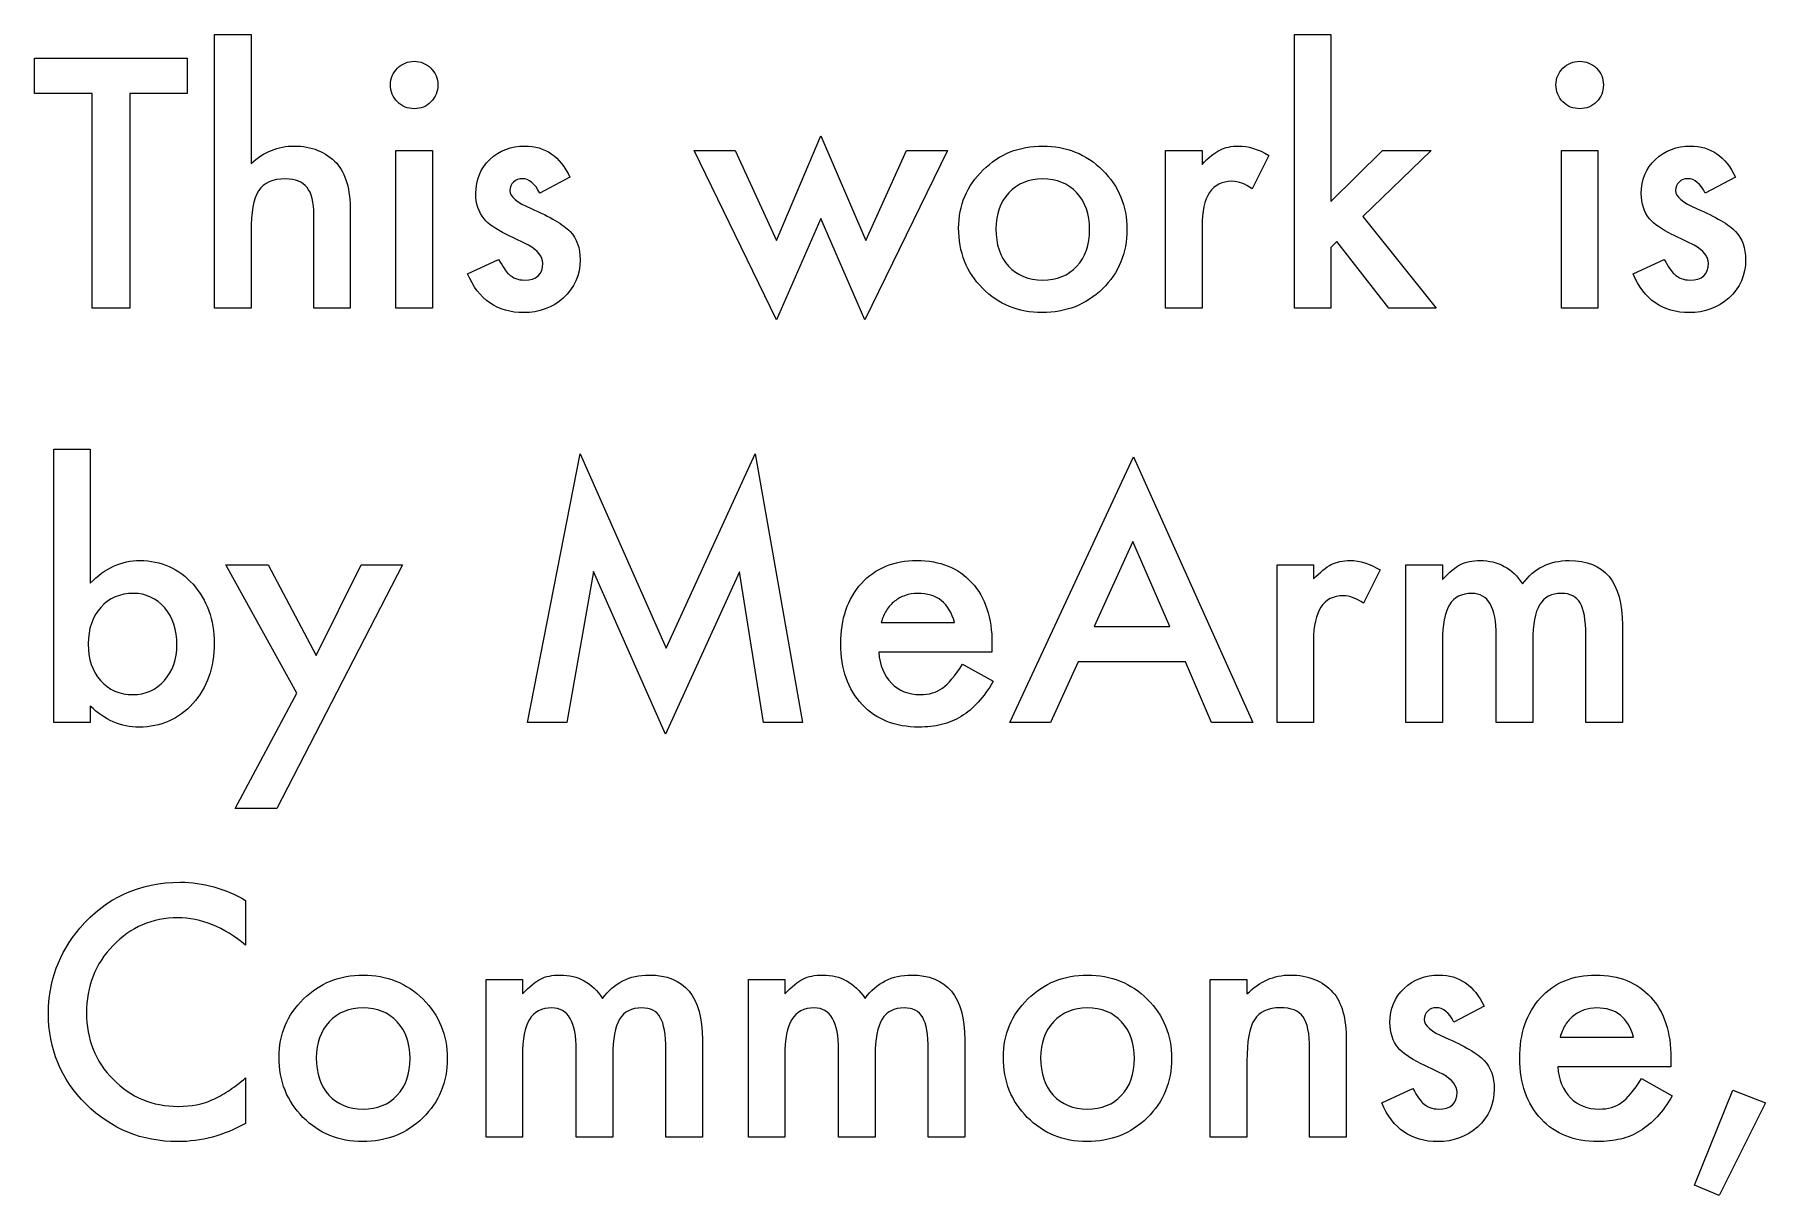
# Model space of a CAD drawing. Extents: x 6 to 931, y 6 to 506.
# Drawn here: x 530.1 to 613.5, y 449 to 505 of the extents above; entities that cross this region are included whole.
import ezdxf

# ---------------------------------------------------------------- set-up
doc = ezdxf.new("R2010")
doc.units = 0
doc.layers.add('MeArm1.0', color=7, linetype='CONTINUOUS')

msp = doc.modelspace()

# ---------------------------------------------------------------- linework, layer by layer
at = {"layer": 'MeArm1.0', "color": 7}
for points in [[(538.73724, 505.04434), (540.49506, 505.04434), (540.49506, 498.82559)], [(540.49506, 495.52872), (540.49506, 491.84903), (538.73724, 491.84903), (538.73724, 505.04434)], [(592.58881, 505.04434), (592.58881, 496.99747), (595.06537, 499.4584), (597.42474, 499.4584), (594.12006, 496.26309), (597.66693, 491.84903), (595.38568, 491.84903), (592.87006, 495.05997), (592.58881, 494.77872), (592.58881, 491.84903), (590.83099, 491.84903), (590.83099, 505.04434), (592.58881, 505.04434)], [(534.65131, 502.20059), (534.65131, 491.84903), (532.83099, 491.84903), (532.83099, 502.20059), (530.05756, 502.20059), (530.05756, 503.91153), (537.41693, 503.91153), (537.41693, 502.20059), (534.65131, 502.20059)], [(563.84662, 499.4584), (565.83881, 495.11465), (567.98724, 500.15372), (570.15131, 495.11465), (572.12006, 499.4584), (574.08881, 499.4584), (570.10443, 491.27872), (567.98724, 496.17715), (565.84662, 491.27872), (561.87006, 499.4584), (563.84662, 499.4584)], [(549.24506, 499.4584), (549.24506, 491.84903), (547.48724, 491.84903), (547.48724, 499.4584), (549.24506, 499.4584)], [(584.61224, 499.4584), (586.37006, 499.4584), (586.37006, 498.77872)], [(586.37006, 495.79434), (586.37006, 491.84903), (584.61224, 491.84903), (584.61224, 499.4584)], [(605.46381, 499.4584), (605.46381, 491.84903), (603.70599, 491.84903), (603.70599, 499.4584), (605.46381, 499.4584)], [(589.58881, 499.21622), (588.78412, 497.60684)], [(555.87787, 498.16153), (554.42474, 497.38809)], [(612.09662, 498.16153), (610.64349, 497.38809)], [(545.28412, 496.51309), (545.28412, 491.84903), (543.52631, 491.84903), (543.52631, 496.34903)], [(550.94037, 493.49747), (552.44037, 494.19278)], [(607.15912, 493.49747), (608.65912, 494.19278)], [(532.74506, 472.6459), (532.74506, 471.84903), (530.98724, 471.84903), (530.98724, 485.04434), (532.74506, 485.04434)], [(532.74506, 485.04434), (532.74506, 478.57559)], [(553.83881, 471.84903), (556.37787, 484.81778), (560.51849, 475.44278), (564.80756, 484.81778), (567.08881, 471.84903), (565.22162, 471.84903), (564.05756, 479.13028), (560.48724, 471.29434), (557.01849, 479.13809), (555.72162, 471.84903), (553.83881, 471.84903)], [(585.56537, 474.77872), (580.40131, 474.77872), (579.05756, 471.84903), (577.09662, 471.84903), (583.06537, 484.66934), (588.82318, 471.84903), (586.83099, 471.84903), (585.56537, 474.77872)], [(584.82318, 476.48965), (583.03412, 480.59122), (581.15912, 476.48965), (584.82318, 476.48965)], [(542.69818, 473.26309), (539.27631, 479.4584), (541.31537, 479.4584), (543.64349, 475.0834), (545.81537, 479.4584), (547.79974, 479.4584), (541.73724, 467.7084), (539.72943, 467.7084), (542.69818, 473.26309)], [(589.98724, 479.4584), (591.74506, 479.4584), (591.74506, 478.77872)], [(591.74506, 475.79434), (591.74506, 471.84903), (589.98724, 471.84903), (589.98724, 479.4584)], [(594.96381, 479.21622), (594.15912, 477.60684)], [(596.20599, 479.4584), (597.96381, 479.4584), (597.96381, 478.75528)], [(597.96381, 475.77872), (597.96381, 471.84903), (596.20599, 471.84903), (596.20599, 479.4584)], [(570.8933, 476.67715), (574.42455, 476.67715)], [(602.32318, 475.77872), (602.32318, 471.84903), (600.55756, 471.84903), (600.55756, 476.05215)], [(606.64349, 476.55215), (606.64349, 471.84903), (604.87787, 471.84903), (604.87787, 476.07559)], [(576.22943, 475.23965), (570.77631, 475.23965)], [(576.23724, 475.65372), (576.22924, 475.23965)], [(574.81537, 474.66934), (576.29974, 473.84122)], [(540.23724, 463.26309), (540.23724, 461.10684)], [(551.83099, 459.4584), (553.58881, 459.4584), (553.58881, 458.75528)], [(553.58881, 455.77872), (553.58881, 451.84903), (551.83099, 451.84903), (551.83099, 459.4584)], [(564.48724, 459.4584), (566.24506, 459.4584), (566.24506, 458.75528)], [(566.24506, 455.77872), (566.24506, 451.84903), (564.48724, 451.84903), (564.48724, 459.4584)], [(586.76849, 459.4584), (588.53412, 459.4584), (588.53412, 458.75528)], [(588.53412, 455.5209), (588.53412, 451.84903), (586.76849, 451.84903), (586.76849, 459.4584)], [(599.97162, 458.16153), (598.51849, 457.38809)], [(603.6433, 456.67715), (607.17455, 456.67715)], [(557.94818, 455.77872), (557.94818, 451.84903), (556.18256, 451.84903), (556.18256, 456.05215)], [(562.26849, 456.55215), (562.26849, 451.84903), (560.50287, 451.84903), (560.50287, 456.07559)], [(570.60443, 455.77872), (570.60443, 451.84903), (568.83881, 451.84903), (568.83881, 456.05215)], [(574.92474, 456.55215), (574.92474, 451.84903), (573.15912, 451.84903), (573.15912, 456.07559)], [(593.32318, 456.51309), (593.32318, 451.84903), (591.55756, 451.84903), (591.55756, 456.09903)], [(608.97943, 455.23965), (603.52631, 455.23965)], [(608.98724, 455.65372), (608.97924, 455.23965)], [(540.23724, 454.7084), (540.23724, 452.51309)], [(595.03412, 453.49747), (596.53412, 454.19278)], [(607.56537, 454.66934), (609.04974, 453.84122)], [(611.97943, 454.10684), (613.54193, 453.49747), (611.31537, 449.03653), (610.12787, 449.52872), (611.97943, 454.10684)]]:
    msp.add_lwpolyline(points, dxfattribs=at)
for points in [[(547.22162, 502.62247), (547.22162, 502.92975), (547.3336, 503.19537), (547.55756, 503.41934)], [(547.55756, 503.41934), (547.78151, 503.64329), (548.04974, 503.75527), (548.36224, 503.75528)], [(548.36224, 503.75528), (548.67995, 503.75527), (548.95078, 503.64329), (549.17474, 503.41934)], [(549.17474, 503.41934), (549.3987, 503.20058), (549.51068, 502.93235), (549.51068, 502.61465)], [(603.44037, 502.62247), (603.44037, 502.92975), (603.55235, 503.19537), (603.77631, 503.41934)], [(603.77631, 503.41934), (604.00026, 503.64329), (604.26849, 503.75527), (604.58099, 503.75528)], [(604.58099, 503.75528), (604.8987, 503.75527), (605.16953, 503.64329), (605.39349, 503.41934)], [(605.39349, 503.41934), (605.61745, 503.20058), (605.72943, 502.93235), (605.72943, 502.61465)], [(547.55756, 501.80215), (547.3336, 502.0261), (547.22162, 502.29954), (547.22162, 502.62247)], [(549.51068, 502.61465), (549.51068, 502.29694), (549.3987, 502.0261), (549.17474, 501.80215)], [(603.77631, 501.80215), (603.55235, 502.0261), (603.44037, 502.29954), (603.44037, 502.62247)], [(605.72943, 502.61465), (605.72943, 502.29694), (605.61745, 502.0261), (605.39349, 501.80215)], [(548.37006, 501.46622), (548.05235, 501.46621), (547.78151, 501.57819), (547.55756, 501.80215)], [(549.17474, 501.80215), (548.95599, 501.57819), (548.68776, 501.46621), (548.37006, 501.46622)], [(604.58881, 501.46622), (604.2711, 501.46621), (604.00026, 501.57819), (603.77631, 501.80215)], [(605.39349, 501.80215), (605.17474, 501.57819), (604.90651, 501.46621), (604.58881, 501.46622)], [(540.49506, 498.82559), (541.12005, 499.38808), (541.81016, 499.66933), (542.56537, 499.66934)], [(542.56537, 499.66934), (543.42474, 499.66933), (544.11224, 499.39069), (544.62787, 498.8334)], [(552.01849, 499.0209), (552.48203, 499.45319), (553.04453, 499.66933), (553.70599, 499.66934)], [(553.70599, 499.66934), (554.67995, 499.66933), (555.40391, 499.16673), (555.87787, 498.16153)], [(575.80756, 498.51309), (576.59401, 499.28392), (577.55234, 499.66933), (578.68256, 499.66934)], [(578.68256, 499.66934), (579.81797, 499.66933), (580.78151, 499.28131), (581.57318, 498.50528)], [(586.37006, 498.77872), (586.69297, 499.11725), (586.97943, 499.34902), (587.22943, 499.47403)], [(587.22943, 499.47403), (587.48464, 499.60423), (587.78672, 499.66933), (588.13568, 499.66934)], [(588.13568, 499.66934), (588.59922, 499.66933), (589.08359, 499.51829), (589.58881, 499.21622)], [(608.23724, 499.0209), (608.70078, 499.45319), (609.26328, 499.66933), (609.92474, 499.66934)], [(609.92474, 499.66934), (610.8987, 499.66933), (611.62266, 499.16673), (612.09662, 498.16153)], [(544.62787, 498.8334), (545.06536, 498.34902), (545.28411, 497.57559), (545.28412, 496.51309)], [(551.33881, 497.38028), (551.33881, 498.04173), (551.56537, 498.58861), (552.01849, 499.0209)], [(574.62787, 495.7084), (574.62787, 496.80736), (575.0211, 497.74225), (575.80756, 498.51309)], [(581.57318, 498.50528), (582.35442, 497.72923), (582.74505, 496.77611), (582.74506, 495.6459)], [(607.55756, 497.38028), (607.55756, 498.04173), (607.78412, 498.58861), (608.23724, 499.0209)], [(542.15912, 498.0834), (541.54453, 498.0834), (541.11224, 497.89329), (540.86224, 497.51309)], [(543.19818, 497.66934), (542.98463, 497.94538), (542.63828, 498.0834), (542.15912, 498.0834)], [(543.52631, 496.34903), (543.5263, 496.9584), (543.41693, 497.3985), (543.19818, 497.66934)], [(553.15912, 497.92715), (553.04453, 497.82298), (552.98724, 497.68757), (552.98724, 497.5209)], [(553.57318, 498.09122), (553.41172, 498.09121), (553.2737, 498.03652), (553.15912, 497.92715)], [(554.42474, 497.38809), (554.19557, 497.85684), (553.91172, 498.09121), (553.57318, 498.09122)], [(578.68256, 498.08345), (578.01068, 498.08345), (577.46641, 497.85949), (577.04974, 497.41158)], [(580.33099, 497.41158), (579.91432, 497.85949), (579.36484, 498.08345), (578.68256, 498.08345)], [(587.80756, 497.96622), (586.84922, 497.96621), (586.37005, 497.24225), (586.37006, 495.79434)], [(588.78412, 497.60684), (588.45078, 497.84642), (588.12526, 497.96621), (587.80756, 497.96622)], [(609.37787, 497.92715), (609.26328, 497.82298), (609.20599, 497.68757), (609.20599, 497.5209)], [(609.79193, 498.09122), (609.63047, 498.09121), (609.49245, 498.03652), (609.37787, 497.92715)], [(610.64349, 497.38809), (610.41432, 497.85684), (610.13047, 498.09121), (609.79193, 498.09122)], [(540.86224, 497.51309), (540.61745, 497.12767), (540.49505, 496.46621), (540.49506, 495.52872)], [(551.73724, 496.15372), (551.47162, 496.47142), (551.33881, 496.88027), (551.33881, 497.38028)], [(552.98724, 497.5209), (552.98724, 497.22923), (553.32578, 496.94017), (554.00287, 496.65372)], [(577.04974, 497.41158), (576.63307, 496.96366), (576.42474, 496.38553), (576.42474, 495.6772)], [(580.94818, 495.63814), (580.94817, 496.37772), (580.74245, 496.96887), (580.33099, 497.41158)], [(607.95599, 496.15372), (607.69037, 496.47142), (607.55756, 496.88027), (607.55756, 497.38028)], [(609.20599, 497.5209), (609.20599, 497.22923), (609.54453, 496.94017), (610.22162, 496.65372)], [(552.81537, 495.40372), (552.30495, 495.65371), (551.94558, 495.90371), (551.73724, 496.15372)], [(554.00287, 496.65372), (554.93516, 496.25267), (555.56276, 495.88288), (555.88568, 495.54434)], [(609.03412, 495.40372), (608.5237, 495.65371), (608.16433, 495.90371), (607.95599, 496.15372)], [(610.22162, 496.65372), (611.15391, 496.25267), (611.78151, 495.88288), (612.10443, 495.54434)], [(553.35443, 495.1459), (553.17734, 495.2292), (552.99766, 495.31517), (552.81537, 495.40372)], [(553.88568, 494.88809), (553.70859, 494.97659), (553.53151, 495.06257), (553.35443, 495.1459)], [(555.88568, 495.54434), (556.20859, 495.2058), (556.37005, 494.75007), (556.37006, 494.17715)], [(575.78412, 492.80215), (575.01328, 493.57299), (574.62787, 494.54174), (574.62787, 495.7084)], [(576.42474, 495.6772), (576.42474, 494.91678), (576.62787, 494.31522), (577.03412, 493.87252)], [(580.33099, 493.8647), (580.74245, 494.30741), (580.94817, 494.89856), (580.94818, 495.63814)], [(582.74506, 495.6459), (582.74505, 494.50528), (582.35182, 493.54955), (581.56537, 492.77872)], [(609.57318, 495.1459), (609.39609, 495.2292), (609.21641, 495.31517), (609.03412, 495.40372)], [(610.10443, 494.88809), (609.92734, 494.97659), (609.75026, 495.06257), (609.57318, 495.1459)], [(612.10443, 495.54434), (612.42734, 495.2058), (612.5888, 494.75007), (612.58881, 494.17715)], [(554.57318, 494.01309), (554.57318, 494.32559), (554.34401, 494.61726), (553.88568, 494.88809)], [(610.79193, 494.01309), (610.79193, 494.32559), (610.56276, 494.61726), (610.10443, 494.88809)], [(553.65131, 491.63028), (552.37526, 491.63028), (551.47162, 492.25267), (550.94037, 493.49747)], [(552.44037, 494.19278), (552.6487, 493.82819), (552.80755, 493.59642), (552.91693, 493.49747)], [(552.91693, 493.49747), (553.13047, 493.29955), (553.38568, 493.20059), (553.68256, 493.20059)], [(553.68256, 493.20059), (554.2763, 493.20059), (554.57318, 493.47142), (554.57318, 494.01309)], [(556.37006, 494.17715), (556.37005, 493.44278), (556.09922, 492.8282), (555.55756, 492.3334)], [(577.03412, 493.87252), (577.45078, 493.4246), (578.00026, 493.20064), (578.68256, 493.20064)], [(578.68256, 493.20064), (579.37005, 493.20064), (579.91953, 493.42199), (580.33099, 493.8647)], [(609.87006, 491.63028), (608.59401, 491.63028), (607.69037, 492.25267), (607.15912, 493.49747)], [(608.65912, 494.19278), (608.86745, 493.82819), (609.0263, 493.59642), (609.13568, 493.49747)], [(609.13568, 493.49747), (609.34922, 493.29955), (609.60443, 493.20059), (609.90131, 493.20059)], [(609.90131, 493.20059), (610.49505, 493.20059), (610.79193, 493.47142), (610.79193, 494.01309)], [(612.58881, 494.17715), (612.5888, 493.44278), (612.31797, 492.8282), (611.77631, 492.3334)], [(578.65131, 491.63028), (577.51068, 491.63028), (576.55495, 492.0209), (575.78412, 492.80215)], [(581.56537, 492.77872), (580.7737, 492.01309), (579.80234, 491.63028), (578.65131, 491.63028)], [(555.55756, 492.3334), (555.03151, 491.86465), (554.39609, 491.63028), (553.65131, 491.63028)], [(611.77631, 492.3334), (611.25026, 491.86465), (610.61484, 491.63028), (609.87006, 491.63028)], [(532.74506, 478.57559), (533.44818, 479.30475), (534.24505, 479.66933), (535.13568, 479.66934)], [(535.13568, 479.66934), (536.16172, 479.66933), (537.01588, 479.28652), (537.69818, 478.5209)], [(569.94037, 478.56778), (570.61224, 479.30215), (571.50287, 479.66933), (572.61224, 479.66934)], [(572.61224, 479.66934), (573.73203, 479.66933), (574.61745, 479.31256), (575.26849, 478.59903)], [(591.74506, 478.77872), (592.06797, 479.11725), (592.35443, 479.34902), (592.60443, 479.47403)], [(592.60443, 479.47403), (592.85964, 479.60423), (593.16172, 479.66933), (593.51068, 479.66934)], [(593.51068, 479.66934), (593.97422, 479.66933), (594.45859, 479.51829), (594.96381, 479.21622)], [(597.96381, 478.75528), (598.30234, 479.10944), (598.59141, 479.34902), (598.83099, 479.47403)], [(598.83099, 479.47403), (599.0862, 479.60423), (599.40651, 479.66933), (599.79193, 479.66934)], [(599.79193, 479.66934), (600.6513, 479.66933), (601.33099, 479.29433), (601.83099, 478.54434)], [(601.83099, 478.54434), (602.38307, 479.29433), (603.13046, 479.66933), (604.07318, 479.66934)], [(604.07318, 479.66934), (605.78671, 479.66933), (606.64348, 478.63027), (606.64349, 476.55215)], [(537.69818, 478.5209), (538.38046, 477.76048), (538.72161, 476.81257), (538.72162, 475.67715)], [(568.94037, 475.6459), (568.94037, 476.84902), (569.2737, 477.82298), (569.94037, 478.56778)], [(575.26849, 478.59903), (575.91432, 477.89069), (576.23724, 476.90892), (576.23724, 475.65372)], [(534.82318, 478.0834), (534.17734, 478.0834), (533.6513, 477.85684), (533.24506, 477.40372)], [(536.33099, 477.38028), (535.92995, 477.84902), (535.42734, 478.0834), (534.82318, 478.0834)], [(571.53393, 477.70059), (571.38288, 477.58079), (571.25268, 477.43496), (571.1433, 477.26309)], [(572.04955, 477.98184), (571.86205, 477.91934), (571.69018, 477.82559), (571.53393, 477.70059)], [(572.65112, 478.0834), (572.43757, 478.0834), (572.23705, 478.0495), (572.04955, 477.98184)], [(574.42455, 476.67715), (574.17976, 477.61465), (573.58861, 478.0834), (572.65112, 478.0834)], [(593.18256, 477.96622), (592.22422, 477.96621), (591.74505, 477.24225), (591.74506, 475.79434)], [(594.15912, 477.60684), (593.82578, 477.84642), (593.50026, 477.96621), (593.18256, 477.96622)], [(599.38568, 478.0834), (598.89089, 478.0834), (598.52891, 477.8985), (598.29974, 477.52872)], [(600.55756, 476.05215), (600.55755, 477.40632), (600.16693, 478.0834), (599.38568, 478.0834)], [(602.65131, 477.53653), (602.43255, 477.17194), (602.32317, 476.586), (602.32318, 475.77872)], [(603.71381, 478.0834), (603.22942, 478.0834), (602.87526, 477.90111), (602.65131, 477.53653)], [(604.61224, 477.62247), (604.42994, 477.92975), (604.13046, 478.0834), (603.71381, 478.0834)], [(604.87787, 476.07559), (604.87786, 476.80475), (604.78927, 477.32038), (604.61224, 477.62247)], [(533.24506, 477.40372), (532.84401, 476.9558), (532.64349, 476.37246), (532.64349, 475.65372)], [(536.92474, 475.59903), (536.92474, 476.32819), (536.72682, 476.92194), (536.33099, 477.38028)], [(571.1433, 477.26309), (571.03393, 477.09121), (570.95059, 476.8959), (570.8933, 476.67715)], [(598.29974, 477.52872), (598.07578, 477.15892), (597.9638, 476.57559), (597.96381, 475.77872)], [(532.64349, 475.65372), (532.64349, 474.91413), (532.84141, 474.32299), (533.23724, 473.88028)], [(536.31537, 473.88028), (536.72161, 474.33861), (536.92474, 474.91153), (536.92474, 475.59903)], [(538.72162, 475.67715), (538.72161, 474.50528), (538.37786, 473.53653), (537.69037, 472.7709)], [(569.97162, 472.72403), (569.28412, 473.4584), (568.94037, 474.43236), (568.94037, 475.6459)], [(570.77631, 475.23965), (570.82321, 474.61465), (571.0263, 474.11726), (571.38568, 473.74747)], [(573.85443, 473.51309), (574.13568, 473.72142), (574.45599, 474.10684), (574.81537, 474.66934)], [(533.23724, 473.88028), (533.63307, 473.42715), (534.15391, 473.20059), (534.79974, 473.20059)], [(534.79974, 473.20059), (535.40911, 473.20059), (535.91432, 473.42715), (536.31537, 473.88028)], [(571.38568, 473.74747), (571.74505, 473.38288), (572.20599, 473.20059), (572.76849, 473.20059)], [(572.76849, 473.20059), (573.20599, 473.20059), (573.56797, 473.30476), (573.85443, 473.51309)], [(576.29974, 473.84122), (576.07057, 473.45059), (575.82838, 473.11465), (575.57318, 472.8334)], [(535.10443, 471.63028), (534.22422, 471.63028), (533.43776, 471.96882), (532.74506, 472.6459)], [(537.69037, 472.7709), (537.00807, 472.01049), (536.14609, 471.63028), (535.10443, 471.63028)], [(572.70599, 471.63028), (571.57057, 471.63028), (570.65912, 471.99486), (569.97162, 472.72403)], [(575.57318, 472.8334), (575.31797, 472.55736), (575.04453, 472.3282), (574.75287, 472.1459)], [(573.80756, 471.75528), (573.46901, 471.67198), (573.10182, 471.63028), (572.70599, 471.63028)], [(574.75287, 472.1459), (574.4612, 471.96882), (574.14609, 471.83861), (573.80756, 471.75528)], [(532.24506, 461.93497), (533.49505, 463.40891), (535.11224, 464.14589), (537.09662, 464.1459)], [(537.09662, 464.1459), (538.17994, 464.14589), (539.22682, 463.85162), (540.23724, 463.26309)], [(530.72162, 457.82559), (530.72162, 459.36204), (531.22943, 460.73183), (532.24506, 461.93497)], [(536.97162, 462.42715), (535.73203, 462.42714), (534.68776, 461.98183), (533.83881, 461.09122)], [(540.23724, 461.10684), (539.18515, 461.98704), (538.09661, 462.42714), (536.97162, 462.42715)], [(533.83881, 461.09122), (532.98464, 460.20579), (532.55755, 459.12246), (532.55756, 457.84122)], [(543.02631, 458.51309), (543.81276, 459.28392), (544.77109, 459.66933), (545.90131, 459.66934)], [(545.90131, 459.66934), (547.03672, 459.66933), (548.00026, 459.28131), (548.79193, 458.50528)], [(553.58881, 458.75528), (553.92734, 459.10944), (554.21641, 459.34902), (554.45599, 459.47403)], [(554.45599, 459.47403), (554.7112, 459.60423), (555.03151, 459.66933), (555.41693, 459.66934)], [(555.41693, 459.66934), (556.2763, 459.66933), (556.95599, 459.29433), (557.45599, 458.54434)], [(557.45599, 458.54434), (558.00807, 459.29433), (558.75546, 459.66933), (559.69818, 459.66934)], [(559.69818, 459.66934), (561.41171, 459.66933), (562.26848, 458.63027), (562.26849, 456.55215)], [(566.24506, 458.75528), (566.58359, 459.10944), (566.87266, 459.34902), (567.11224, 459.47403)], [(567.11224, 459.47403), (567.36745, 459.60423), (567.68776, 459.66933), (568.07318, 459.66934)], [(568.07318, 459.66934), (568.93255, 459.66933), (569.61224, 459.29433), (570.11224, 458.54434)], [(570.11224, 458.54434), (570.66432, 459.29433), (571.41171, 459.66933), (572.35443, 459.66934)], [(572.35443, 459.66934), (574.06796, 459.66933), (574.92473, 458.63027), (574.92474, 456.55215)], [(577.96381, 458.51309), (578.75026, 459.28392), (579.70859, 459.66933), (580.83881, 459.66934)], [(580.83881, 459.66934), (581.97422, 459.66933), (582.93776, 459.28131), (583.72943, 458.50528)], [(588.53412, 458.75528), (589.1487, 459.36465), (589.84141, 459.66933), (590.61224, 459.66934)], [(590.61224, 459.66934), (591.49765, 459.66933), (592.18776, 459.39069), (592.68256, 458.8334)], [(596.11224, 459.0209), (596.57578, 459.45319), (597.13828, 459.66933), (597.79974, 459.66934)], [(597.79974, 459.66934), (598.7737, 459.66933), (599.49766, 459.16673), (599.97162, 458.16153)], [(602.69037, 458.56778), (603.36224, 459.30215), (604.25287, 459.66933), (605.36224, 459.66934)], [(605.36224, 459.66934), (606.48203, 459.66933), (607.36745, 459.31256), (608.01849, 458.59903)], [(541.84662, 455.7084), (541.84662, 456.80736), (542.23985, 457.74225), (543.02631, 458.51309)], [(548.79193, 458.50528), (549.57317, 457.72923), (549.9638, 456.77611), (549.96381, 455.6459)], [(576.78412, 455.7084), (576.78412, 456.80736), (577.17735, 457.74225), (577.96381, 458.51309)], [(583.72943, 458.50528), (584.51067, 457.72923), (584.9013, 456.77611), (584.90131, 455.6459)], [(592.68256, 458.8334), (593.10963, 458.35944), (593.32317, 457.586), (593.32318, 456.51309)], [(595.43256, 457.38028), (595.43256, 458.04173), (595.65912, 458.58861), (596.11224, 459.0209)], [(601.69037, 455.6459), (601.69037, 456.84902), (602.0237, 457.82298), (602.69037, 458.56778)], [(608.01849, 458.59903), (608.66432, 457.89069), (608.98724, 456.90892), (608.98724, 455.65372)], [(532.54193, 453.43497), (531.32839, 454.64851), (530.72162, 456.11205), (530.72162, 457.82559)], [(532.55756, 457.84122), (532.55755, 456.57559), (532.98464, 455.50788), (533.83881, 454.63809)], [(545.90131, 458.08345), (545.22943, 458.08345), (544.68516, 457.85949), (544.26849, 457.41158)], [(547.54974, 457.41158), (547.13307, 457.85949), (546.58359, 458.08345), (545.90131, 458.08345)], [(553.92474, 457.52872), (553.70078, 457.15892), (553.5888, 456.57559), (553.58881, 455.77872)], [(555.01068, 458.0834), (554.51589, 458.0834), (554.15391, 457.8985), (553.92474, 457.52872)], [(556.18256, 456.05215), (556.18255, 457.40632), (555.79193, 458.0834), (555.01068, 458.0834)], [(558.27631, 457.53653), (558.05755, 457.17194), (557.94817, 456.586), (557.94818, 455.77872)], [(559.33881, 458.0834), (558.85442, 458.0834), (558.50026, 457.90111), (558.27631, 457.53653)], [(560.23724, 457.62247), (560.05494, 457.92975), (559.75546, 458.0834), (559.33881, 458.0834)], [(560.50287, 456.07559), (560.50286, 456.80475), (560.41427, 457.32038), (560.23724, 457.62247)], [(566.58099, 457.52872), (566.35703, 457.15892), (566.24505, 456.57559), (566.24506, 455.77872)], [(567.66693, 458.0834), (567.17214, 458.0834), (566.81016, 457.8985), (566.58099, 457.52872)], [(568.83881, 456.05215), (568.8388, 457.40632), (568.44818, 458.0834), (567.66693, 458.0834)], [(570.93256, 457.53653), (570.7138, 457.17194), (570.60442, 456.586), (570.60443, 455.77872)], [(571.99506, 458.0834), (571.51067, 458.0834), (571.15651, 457.90111), (570.93256, 457.53653)], [(572.89349, 457.62247), (572.71119, 457.92975), (572.41171, 458.0834), (571.99506, 458.0834)], [(573.15912, 456.07559), (573.15911, 456.80475), (573.07052, 457.32038), (572.89349, 457.62247)], [(580.83881, 458.08345), (580.16693, 458.08345), (579.62266, 457.85949), (579.20599, 457.41158)], [(582.48724, 457.41158), (582.07057, 457.85949), (581.52109, 458.08345), (580.83881, 458.08345)], [(588.89349, 457.51309), (588.65391, 457.13288), (588.53412, 456.46882), (588.53412, 455.5209)], [(590.13568, 458.09122), (589.55234, 458.09121), (589.13828, 457.8985), (588.89349, 457.51309)], [(591.24506, 457.65372), (591.04193, 457.94538), (590.67213, 458.09121), (590.13568, 458.09122)], [(591.55756, 456.09903), (591.55755, 456.84902), (591.45338, 457.36725), (591.24506, 457.65372)], [(597.25287, 457.92715), (597.13828, 457.82298), (597.08099, 457.68757), (597.08099, 457.5209)], [(597.08099, 457.5209), (597.08099, 457.22923), (597.41953, 456.94017), (598.09662, 456.65372)], [(597.66693, 458.09122), (597.50547, 458.09121), (597.36745, 458.03652), (597.25287, 457.92715)], [(598.51849, 457.38809), (598.28932, 457.85684), (598.00547, 458.09121), (597.66693, 458.09122)], [(604.28393, 457.70059), (604.13288, 457.58079), (604.00268, 457.43496), (603.8933, 457.26309)], [(604.79955, 457.98184), (604.61205, 457.91934), (604.44018, 457.82559), (604.28393, 457.70059)], [(605.40112, 458.0834), (605.18757, 458.0834), (604.98705, 458.0495), (604.79955, 457.98184)], [(607.17455, 456.67715), (606.92976, 457.61465), (606.33861, 458.0834), (605.40112, 458.0834)], [(544.26849, 457.41158), (543.85182, 456.96366), (543.64349, 456.38553), (543.64349, 455.6772)], [(548.16693, 455.63814), (548.16692, 456.37772), (547.9612, 456.96887), (547.54974, 457.41158)], [(579.20599, 457.41158), (578.78932, 456.96366), (578.58099, 456.38553), (578.58099, 455.6772)], [(583.10443, 455.63814), (583.10442, 456.37772), (582.8987, 456.96887), (582.48724, 457.41158)], [(595.83099, 456.15372), (595.56537, 456.47142), (595.43256, 456.88027), (595.43256, 457.38028)], [(603.8933, 457.26309), (603.78393, 457.09121), (603.70059, 456.8959), (603.6433, 456.67715)], [(596.90912, 455.40372), (596.3987, 455.65371), (596.03933, 455.90371), (595.83099, 456.15372)], [(598.09662, 456.65372), (599.02891, 456.25267), (599.65651, 455.88288), (599.97943, 455.54434)], [(543.00287, 452.80215), (542.23203, 453.57299), (541.84662, 454.54174), (541.84662, 455.7084)], [(543.64349, 455.6772), (543.64349, 454.91678), (543.84662, 454.31522), (544.25287, 453.87252)], [(547.54974, 453.8647), (547.9612, 454.30741), (548.16692, 454.89856), (548.16693, 455.63814)], [(549.96381, 455.6459), (549.9638, 454.50528), (549.57057, 453.54955), (548.78412, 452.77872)], [(577.94037, 452.80215), (577.16953, 453.57299), (576.78412, 454.54174), (576.78412, 455.7084)], [(578.58099, 455.6772), (578.58099, 454.91678), (578.78412, 454.31522), (579.19037, 453.87252)], [(582.48724, 453.8647), (582.8987, 454.30741), (583.10442, 454.89856), (583.10443, 455.63814)], [(584.90131, 455.6459), (584.9013, 454.50528), (584.50807, 453.54955), (583.72162, 452.77872)], [(597.44818, 455.1459), (597.27109, 455.2292), (597.09141, 455.31517), (596.90912, 455.40372)], [(597.97943, 454.88809), (597.80234, 454.97659), (597.62526, 455.06257), (597.44818, 455.1459)], [(599.97943, 455.54434), (600.30234, 455.2058), (600.4638, 454.75007), (600.46381, 454.17715)], [(602.72162, 452.72403), (602.03412, 453.4584), (601.69037, 454.43236), (601.69037, 455.6459)], [(603.52631, 455.23965), (603.57321, 454.61465), (603.7763, 454.11726), (604.13568, 453.74747)], [(533.83881, 454.63809), (534.69297, 453.7683), (535.73984, 453.3334), (536.97943, 453.3334)], [(539.38568, 454.06778), (539.6565, 454.24486), (539.94036, 454.4584), (540.23724, 454.7084)], [(596.53412, 454.19278), (596.74245, 453.82819), (596.9013, 453.59642), (597.01068, 453.49747)], [(598.66693, 454.01309), (598.66693, 454.32559), (598.43776, 454.61726), (597.97943, 454.88809)], [(600.46381, 454.17715), (600.4638, 453.44278), (600.19297, 452.8282), (599.65131, 452.3334)], [(606.60443, 453.51309), (606.88568, 453.72142), (607.20599, 454.10684), (607.56537, 454.66934)], [(536.95599, 451.63028), (535.23203, 451.63028), (533.76068, 452.23184), (532.54193, 453.43497)], [(536.97943, 453.3334), (537.62005, 453.3334), (538.16432, 453.43757), (538.61224, 453.6459)], [(538.61224, 453.6459), (538.86223, 453.75007), (539.12005, 453.89069), (539.38568, 454.06778)], [(544.25287, 453.87252), (544.66953, 453.4246), (545.21901, 453.20064), (545.90131, 453.20064)], [(545.90131, 453.20064), (546.5888, 453.20064), (547.13828, 453.42199), (547.54974, 453.8647)], [(579.19037, 453.87252), (579.60703, 453.4246), (580.15651, 453.20064), (580.83881, 453.20064)], [(580.83881, 453.20064), (581.5263, 453.20064), (582.07578, 453.42199), (582.48724, 453.8647)], [(597.74506, 451.63028), (596.46901, 451.63028), (595.56537, 452.25267), (595.03412, 453.49747)], [(597.01068, 453.49747), (597.22422, 453.29955), (597.47943, 453.20059), (597.77631, 453.20059)], [(597.77631, 453.20059), (598.37005, 453.20059), (598.66693, 453.47142), (598.66693, 454.01309)], [(604.13568, 453.74747), (604.49505, 453.38288), (604.95599, 453.20059), (605.51849, 453.20059)], [(605.51849, 453.20059), (605.95599, 453.20059), (606.31797, 453.30476), (606.60443, 453.51309)], [(609.04974, 453.84122), (608.82057, 453.45059), (608.57838, 453.11465), (608.32318, 452.8334)], [(540.23724, 452.51309), (539.19557, 451.92455), (538.10182, 451.63028), (536.95599, 451.63028)], [(545.87006, 451.63028), (544.72943, 451.63028), (543.7737, 452.0209), (543.00287, 452.80215)], [(548.78412, 452.77872), (547.99245, 452.01309), (547.02109, 451.63028), (545.87006, 451.63028)], [(580.80756, 451.63028), (579.66693, 451.63028), (578.7112, 452.0209), (577.94037, 452.80215)], [(583.72162, 452.77872), (582.92995, 452.01309), (581.95859, 451.63028), (580.80756, 451.63028)], [(605.45599, 451.63028), (604.32057, 451.63028), (603.40912, 451.99486), (602.72162, 452.72403)], [(608.32318, 452.8334), (608.06797, 452.55736), (607.79453, 452.3282), (607.50287, 452.1459)], [(599.65131, 452.3334), (599.12526, 451.86465), (598.48984, 451.63028), (597.74506, 451.63028)], [(606.55756, 451.75528), (606.21901, 451.67198), (605.85182, 451.63028), (605.45599, 451.63028)], [(607.50287, 452.1459), (607.2112, 451.96882), (606.89609, 451.83861), (606.55756, 451.75528)]]:
    msp.add_open_spline(points, degree=3, dxfattribs=at)

doc.saveas('drawing.dxf')
